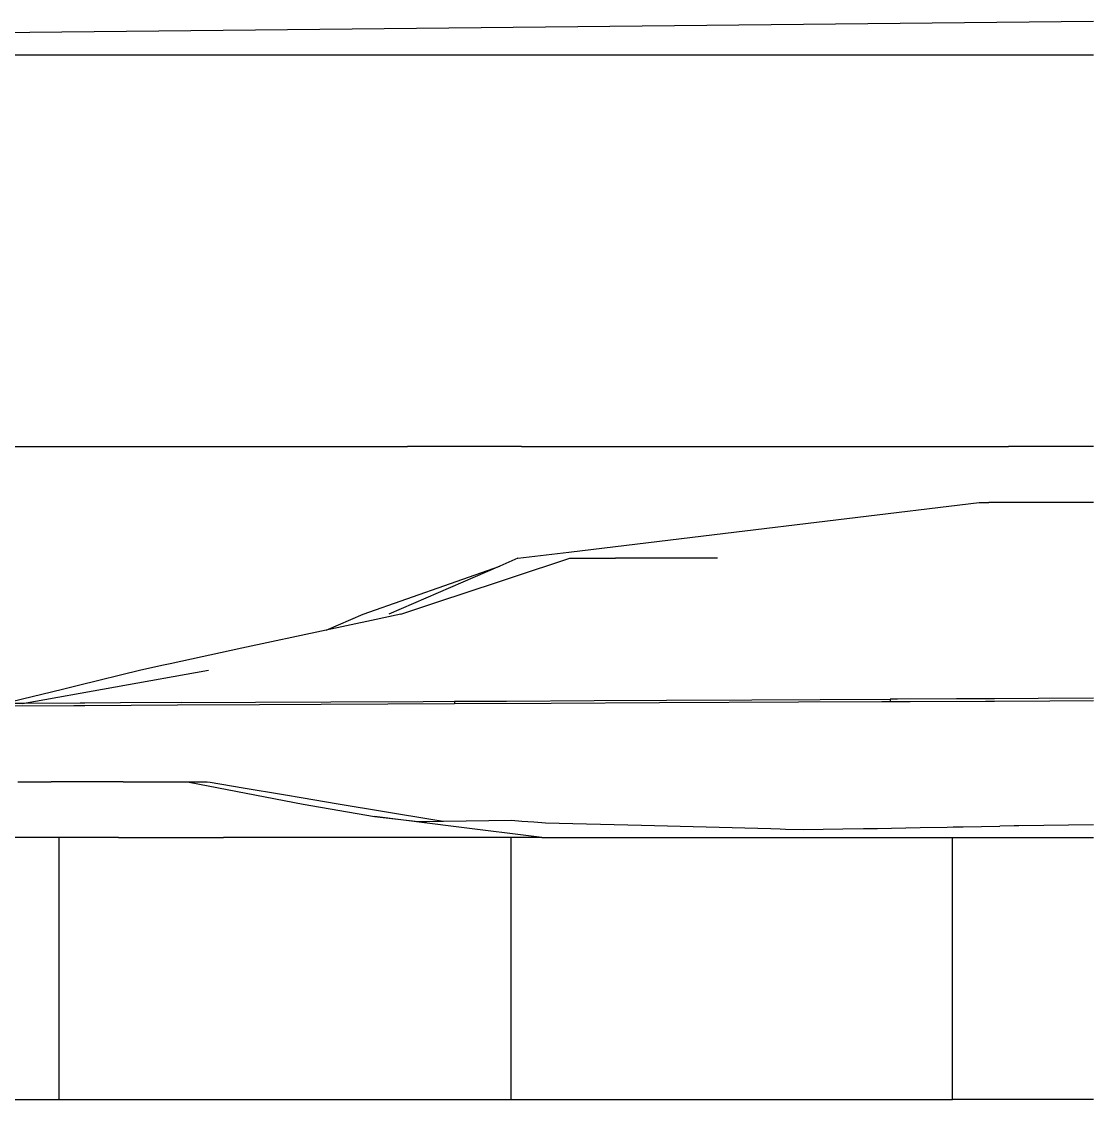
# Model space of a CAD drawing. Extents: x -60 to 60, y -11 to 16.
# Drawn here: x 41.15 to 60.33, y -10.62 to 8.67 of the extents above; entities that cross this region are included whole.
import ezdxf

# ---------------------------------------------------------------- set-up
doc = ezdxf.new("R2010")
doc.units = 0
doc.layers.get('0').update_dxf_attribs({"linetype": 'CONTINUOUS'})
doc.layers.add('SECTIONCUTEDGES', color=7, linetype='CONTINUOUS')

msp = doc.modelspace()

# ---------------------------------------------------------------- linework, layer by layer
for p, q in [((60.333, 8.667), (39.544, 8.455)), ((44.876, 8.063), (39.452, 8.063)), ((55.256, 8.063), (44.876, 8.063)), ((60.333, 8.063), (55.256, 8.063)), ((40.805, 1.063), (43.256, 1.063)), ((43.256, 1.063), (44.709, 1.063)), ((44.709, 1.063), (48.057, 1.063)), ((50.096, 1.063), (48.057, 1.063)), ((50.096, 1.063), (53.049, 1.063)), ((53.049, 1.063), (54.001, 1.063)), ((54.001, 1.063), (55.853, 1.063)), ((55.853, 1.063), (58.682, 1.063)), ((58.682, 1.063), (58.814, 1.063)), ((60.333, 1.063), (58.814, 1.063)), ((53.554, -0.511), (58.286, 0.063)), ((58.286, 0.063), (58.46, 0.063)), ((60.333, 0.063), (58.46, 0.063)), ((50.943, -0.827), (53.554, -0.511)), ((48.891, -1.623), (50.962, -0.937)), ((50.032, -0.937), (49.712, -1.076)), ((50.032, -0.937), (50.943, -0.827)), ((50.962, -0.937), (51.782, -0.937)), ((53.604, -0.937), (51.782, -0.937)), ((49.712, -1.076), (47.727, -1.937)), ((48.83, -1.387), (49.712, -1.076)), ((47.265, -1.937), (48.83, -1.387)), ((47.941, -1.937), (48.835, -1.641)), ((48.835, -1.641), (48.891, -1.623)), ((46.605, -2.224), (47.265, -1.937)), ((47.416, -2.05), (46.605, -2.224)), ((47.941, -1.937), (47.416, -2.05)), ((46.605, -2.224), (45.094, -2.549)), ((45.094, -2.549), (43.812, -2.824)), ((43.692, -2.85), (43.284, -2.937)), ((43.812, -2.824), (43.692, -2.85)), ((41.168, -3.535), (44.499, -2.937)), ((43.284, -2.937), (42.174, -3.212)), ((42.174, -3.212), (41.884, -3.283)), ((41.884, -3.283), (40.972, -3.509)), ((52.691, -3.479), (54.22, -3.471)), ((54.22, -3.471), (55.444, -3.465)), ((55.444, -3.465), (56.697, -3.459)), ((56.697, -3.459), (56.698, -3.507)), ((56.824, -3.459), (56.697, -3.459)), ((57.881, -3.453), (56.824, -3.459)), ((58.565, -3.45), (57.881, -3.453)), ((59.345, -3.446), (58.565, -3.45)), ((60.333, -3.442), (59.345, -3.446)), ((42.09, -3.578), (40.512, -3.586)), ((41.168, -3.535), (40.858, -3.536)), ((42.203, -3.53), (41.168, -3.535)), ((42.282, -3.577), (42.09, -3.578)), ((42.283, -3.53), (42.203, -3.53)), ((43.943, -3.569), (42.282, -3.577)), ((42.926, -3.526), (42.283, -3.53)), ((44.007, -3.521), (42.926, -3.526)), ((45.408, -3.562), (43.943, -3.569)), ((44.007, -3.521), (45.339, -3.515)), ((45.339, -3.515), (46.688, -3.508)), ((46.511, -3.557), (45.408, -3.562)), ((48.899, -3.545), (46.511, -3.557)), ((46.688, -3.508), (48.337, -3.5)), ((48.337, -3.5), (48.899, -3.497)), ((48.899, -3.497), (49.829, -3.493)), ((48.899, -3.497), (48.899, -3.545)), ((50.627, -3.537), (48.899, -3.545)), ((48.899, -3.545), (48.899, -3.545)), ((49.829, -3.493), (51.397, -3.485)), ((52.568, -3.527), (50.627, -3.537)), ((51.397, -3.485), (52.691, -3.479)), ((55.057, -3.515), (52.568, -3.527)), ((56.546, -3.508), (55.057, -3.515)), ((56.697, -3.507), (56.546, -3.508)), ((56.698, -3.507), (56.697, -3.507)), ((57.051, -3.505), (56.698, -3.507)), ((58.4, -3.499), (57.051, -3.505)), ((58.565, -3.498), (58.4, -3.499)), ((59.553, -3.493), (58.565, -3.498)), ((58.565, -3.498), (58.565, -3.498)), ((60.333, -3.489), (59.553, -3.493)), ((44.122, -4.937), (44.475, -4.937)), ((44.475, -4.937), (44.526, -4.946)), ((44.526, -4.946), (45.12, -5.045)), ((45.12, -5.045), (45.842, -5.165)), ((45.842, -5.165), (46.189, -5.223)), ((46.189, -5.223), (46.783, -5.323)), ((46.783, -5.323), (48.546, -5.617)), ((48.93, -5.744), (47.467, -5.56)), ((48.546, -5.617), (48.7, -5.643)), ((50.465, -5.937), (48.93, -5.744)), ((41.395, -5.937), (39.61, -5.937)), ((41.827, -5.937), (41.395, -5.937)), ((41.827, -10.621), (41.827, -5.937)), ((42.885, -5.937), (41.827, -5.937)), ((42.885, -5.937), (44.765, -5.937)), ((49.913, -5.937), (44.765, -5.937)), ((49.913, -10.621), (49.913, -5.937)), ((50.075, -5.937), (49.913, -5.937)), ((50.465, -5.937), (50.075, -5.937)), ((50.465, -5.937), (53.195, -5.937)), ((53.195, -5.937), (57.813, -5.937)), ((57.813, -10.621), (57.813, -5.937)), ((57.813, -5.937), (60.333, -5.937)), ((31.832, -10.621), (41.827, -10.621)), ((41.827, -10.621), (49.913, -10.621)), ((49.913, -10.621), (57.813, -10.621)), ((60.333, -10.621), (57.813, -10.621))]:
    msp.add_line(p, q)
at = {"layer": 'SECTIONCUTEDGES'}
for p, q in [((41.085, -4.937), (41.685, -4.937)), ((41.825, -4.937), (41.685, -4.937)), ((41.906, -4.937), (41.825, -4.937)), ((42.017, -4.937), (41.906, -4.937)), ((42.973, -4.937), (42.017, -4.937)), ((42.973, -4.937), (43.676, -4.937)), ((43.676, -4.937), (44.122, -4.937)), ((44.122, -4.937), (44.149, -4.943)), ((44.149, -4.943), (46.189, -5.338)), ((46.189, -5.338), (47.467, -5.56)), ((47.467, -5.56), (48.251, -5.65)), ((48.251, -5.65), (48.396, -5.647)), ((48.396, -5.647), (48.7, -5.643)), ((48.7, -5.643), (49.922, -5.623)), ((49.922, -5.623), (50.104, -5.639)), ((50.104, -5.639), (50.317, -5.656)), ((50.317, -5.656), (50.461, -5.668)), ((50.461, -5.668), (50.53, -5.67)), ((50.53, -5.67), (52.249, -5.715)), ((52.249, -5.715), (54.562, -5.775)), ((54.562, -5.775), (54.728, -5.779)), ((54.728, -5.779), (54.823, -5.782)), ((54.823, -5.782), (55.147, -5.79)), ((55.147, -5.79), (55.85, -5.781)), ((55.85, -5.781), (56.219, -5.775)), ((56.219, -5.775), (56.229, -5.775)), ((56.229, -5.775), (56.253, -5.774)), ((56.253, -5.774), (56.258, -5.774)), ((56.258, -5.774), (56.467, -5.771)), ((56.467, -5.771), (56.719, -5.766)), ((56.719, -5.766), (57.23, -5.756)), ((57.23, -5.756), (57.716, -5.747)), ((57.716, -5.747), (57.822, -5.745)), ((57.822, -5.745), (57.835, -5.745)), ((57.835, -5.745), (57.997, -5.741)), ((57.997, -5.741), (58.001, -5.741)), ((58.001, -5.741), (58.66, -5.729)), ((58.914, -5.726), (58.66, -5.729)), ((58.999, -5.725), (58.914, -5.726)), ((60.333, -5.707), (58.999, -5.725))]:
    msp.add_line(p, q, dxfattribs=at)

doc.saveas('drawing.dxf')
